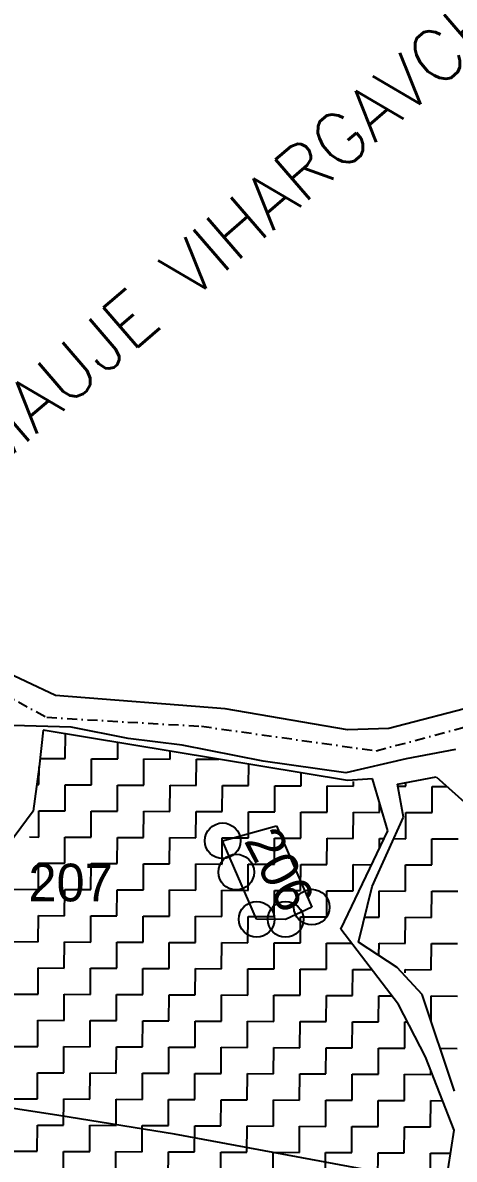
# Model space of a CAD drawing. Header units: metres. Extents: x 281411 to 286097, y 2026212 to 2030446.
# Drawn here: x 283410 to 283625, y 2029278 to 2029845 of the extents above; entities that cross this region are included whole.
import ezdxf
from ezdxf.enums import TextEntityAlignment as Align

# ---------------------------------------------------------------- set-up
doc = ezdxf.new("R2010")
doc.units = ezdxf.units.M
doc.linetypes.add('DASHDOT', pattern=[1, 0.5, -0.25, 0, -0.25])
for name, color, linetype in [('POLY_HATCH', 12, 'Continuous'), ('POLY_PARCEL', 6, 'Continuous'), ('POLY_WATER', 4, 'Continuous'), ('TEXT_MAPOUT', 7, 'Continuous'), ('TEXT_PARCEL', 7, 'Continuous'), ('V_BOUND_STREAM_LINE', 7, 'DASHDOT')]:
    doc.layers.add(name, color=color, linetype=linetype)
doc.styles.get("Standard").update_dxf_attribs({"font": 'simplex.shx'})
doc.styles.add('TEXT_MAP', font='')
doc.styles.get('TEXT_MAP').set_extended_font_data('Kruti Dev 050')

msp = doc.modelspace()

# ---------------------------------------------------------------- linework, layer by layer
for centre in [(283509.4, 2029436.99), (283516.16, 2029421.39), (283553.77, 2029403.93), (283526.34, 2029397.89), (283540.73, 2029397.83)]:
    msp.add_circle(centre, 8.88)
at = {"layer": 'POLY_HATCH'}
for p, q in [((283420.03, 2029492.09), (283418.02, 2029473.83)), ((283571.48, 2029466.99), (283420.03, 2029492.09)), ((283418.02, 2029473.83), (283415.04, 2029451.73)), ((283583.99, 2029467.9), (283571.48, 2029466.99)), ((283591.57, 2029441.91), (283583.99, 2029467.9)), ((283596.42, 2029465.14), (283615.68, 2029468.9)), ((283615.68, 2029468.9), (283632.92, 2029453.44)), ((283599.44, 2029448.82), (283596.42, 2029465.14)), ((283415.04, 2029451.73), (283399.55, 2029430.65)), ((283583.89, 2029414.28), (283599.44, 2029448.82)), ((283568.26, 2029392.98), (283591.57, 2029441.91)), ((283577.03, 2029386.43), (283583.89, 2029414.28)), ((283596.95, 2029355.36), (283568.26, 2029392.98)), ((283596.21, 2029373.85), (283577.03, 2029386.43)), ((283608.65, 2029360.33), (283596.21, 2029373.85)), ((283624.79, 2029312.19), (283608.65, 2029360.33)), ((283610.3, 2029329.34), (283596.95, 2029355.36)), ((283624.56, 2029292.74), (283610.3, 2029329.34)), ((283621.59, 2029273.53), (283624.56, 2029292.74))]:
    msp.add_line(p, q, dxfattribs=at)
at = {"layer": 'POLY_HATCH', "linetype": 'Continuous'}
for p, q in [((283431.09, 2029477.94), (283431.15, 2029490.24)), ((283457.18, 2029477.83), (283457.22, 2029485.92)), ((283483.28, 2029477.71), (283483.29, 2029481.6)), ((283417.99, 2029464.96), (283418.03, 2029473.88)), ((283418.58, 2029478), (283431.09, 2029477.94)), ((283444.08, 2029464.84), (283444.14, 2029477.89)), ((283444.14, 2029477.89), (283457.18, 2029477.83)), ((283470.17, 2029464.72), (283470.23, 2029477.77)), ((283470.23, 2029477.77), (283483.28, 2029477.71)), ((283496.26, 2029464.6), (283496.32, 2029477.65)), ((283496.32, 2029477.65), (283507.46, 2029477.6)), ((283522.35, 2029464.49), (283522.4, 2029475.12)), ((283548.45, 2029464.37), (283548.48, 2029470.8)), ((283416.82, 2029464.96), (283417.99, 2029464.96)), ((283430.97, 2029451.85), (283431.03, 2029464.9)), ((283431.03, 2029464.9), (283444.08, 2029464.84)), ((283457.07, 2029451.73), (283457.12, 2029464.78)), ((283457.12, 2029464.78), (283470.17, 2029464.72)), ((283483.16, 2029451.62), (283483.22, 2029464.66)), ((283483.22, 2029464.66), (283496.26, 2029464.6)), ((283509.25, 2029451.5), (283509.31, 2029464.55)), ((283509.31, 2029464.55), (283522.35, 2029464.49)), ((283535.34, 2029451.38), (283535.4, 2029464.43)), ((283535.4, 2029464.43), (283548.45, 2029464.37)), ((283561.43, 2029451.26), (283561.49, 2029464.31)), ((283561.49, 2029464.31), (283574.54, 2029464.25)), ((283574.54, 2029464.25), (283574.55, 2029466.48)), ((283596.6, 2029464.15), (283600.63, 2029464.13)), ((283600.63, 2029464.13), (283600.64, 2029465.96)), ((283613.62, 2029451.03), (283613.68, 2029464.07)), ((283613.68, 2029464.07), (283621.09, 2029464.04)), ((283417.87, 2029438.87), (283417.93, 2029451.91)), ((283417.93, 2029451.91), (283430.97, 2029451.85)), ((283443.96, 2029438.75), (283444.02, 2029451.79)), ((283444.02, 2029451.79), (283457.07, 2029451.73)), ((283470.05, 2029438.63), (283470.11, 2029451.68)), ((283470.11, 2029451.68), (283483.16, 2029451.62)), ((283496.15, 2029438.51), (283496.2, 2029451.56)), ((283496.2, 2029451.56), (283509.25, 2029451.5)), ((283522.24, 2029438.39), (283522.3, 2029451.44)), ((283522.3, 2029451.44), (283535.34, 2029451.38)), ((283548.33, 2029438.28), (283548.39, 2029451.32)), ((283548.39, 2029451.32), (283561.43, 2029451.26)), ((283574.42, 2029438.16), (283574.48, 2029451.2)), ((283574.48, 2029451.2), (283587.53, 2029451.15)), ((283587.53, 2029451.15), (283587.55, 2029455.7)), ((283600.51, 2029438.04), (283600.57, 2029451.09)), ((283600.57, 2029451.09), (283613.62, 2029451.03)), ((283413.3, 2029438.89), (283417.87, 2029438.87)), ((283430.86, 2029425.76), (283430.92, 2029438.81)), ((283430.92, 2029438.81), (283443.96, 2029438.75)), ((283456.95, 2029425.64), (283457.01, 2029438.69)), ((283457.01, 2029438.69), (283470.05, 2029438.63)), ((283483.04, 2029425.52), (283483.1, 2029438.57)), ((283483.1, 2029438.57), (283496.15, 2029438.51)), ((283509.13, 2029425.41), (283509.19, 2029438.45)), ((283509.19, 2029438.45), (283522.24, 2029438.39)), ((283535.22, 2029425.29), (283535.28, 2029438.34)), ((283535.28, 2029438.34), (283548.33, 2029438.28)), ((283561.32, 2029425.17), (283561.38, 2029438.22)), ((283561.38, 2029438.22), (283574.42, 2029438.16)), ((283587.45, 2029433.25), (283587.47, 2029438.1)), ((283587.47, 2029438.1), (283589.75, 2029438.09)), ((283594.6, 2029438.07), (283600.51, 2029438.04)), ((283613.5, 2029424.94), (283613.56, 2029437.98)), ((283613.56, 2029437.98), (283626.6, 2029437.92)), ((283417.75, 2029412.77), (283417.81, 2029425.82)), ((283417.81, 2029425.82), (283430.86, 2029425.76)), ((283443.84, 2029412.66), (283443.9, 2029425.7)), ((283443.9, 2029425.7), (283456.95, 2029425.64)), ((283469.94, 2029412.54), (283469.99, 2029425.58)), ((283469.99, 2029425.58), (283483.04, 2029425.52)), ((283496.03, 2029412.42), (283496.09, 2029425.47)), ((283496.09, 2029425.47), (283509.13, 2029425.41)), ((283522.12, 2029412.3), (283522.18, 2029425.35)), ((283522.18, 2029425.35), (283535.22, 2029425.29)), ((283548.21, 2029412.18), (283548.27, 2029425.23)), ((283548.27, 2029425.23), (283561.32, 2029425.17)), ((283574.3, 2029412.07), (283574.36, 2029425.11)), ((283574.36, 2029425.11), (283583.55, 2029425.07)), ((283600.4, 2029411.95), (283600.45, 2029424.99)), ((283600.45, 2029424.99), (283613.5, 2029424.94)), ((283404.71, 2029412.83), (283417.75, 2029412.77)), ((283430.74, 2029399.67), (283430.8, 2029412.71)), ((283430.8, 2029412.71), (283443.84, 2029412.66)), ((283456.83, 2029399.55), (283456.89, 2029412.6)), ((283456.89, 2029412.6), (283469.94, 2029412.54)), ((283482.92, 2029399.43), (283482.98, 2029412.48)), ((283482.98, 2029412.48), (283496.03, 2029412.42)), ((283509.01, 2029399.32), (283509.07, 2029412.36)), ((283509.07, 2029412.36), (283522.12, 2029412.3)), ((283535.11, 2029399.2), (283535.17, 2029412.24)), ((283535.17, 2029412.24), (283548.21, 2029412.18)), ((283561.2, 2029399.08), (283561.26, 2029412.13)), ((283561.26, 2029412.13), (283574.3, 2029412.07)), ((283587.29, 2029398.96), (283587.35, 2029412.01)), ((283587.35, 2029412.01), (283600.4, 2029411.95)), ((283613.38, 2029398.84), (283613.44, 2029411.89)), ((283613.44, 2029411.89), (283626.49, 2029411.83)), ((283417.63, 2029386.68), (283417.69, 2029399.73)), ((283417.69, 2029399.73), (283430.74, 2029399.67)), ((283443.73, 2029386.56), (283443.78, 2029399.61)), ((283443.78, 2029399.61), (283456.83, 2029399.55)), ((283469.82, 2029386.45), (283469.88, 2029399.49)), ((283469.88, 2029399.49), (283482.92, 2029399.43)), ((283495.91, 2029386.33), (283495.97, 2029399.37)), ((283495.97, 2029399.37), (283509.01, 2029399.32)), ((283522, 2029386.21), (283522.06, 2029399.26)), ((283522.06, 2029399.26), (283535.11, 2029399.2)), ((283548.09, 2029386.09), (283548.15, 2029399.14)), ((283548.15, 2029399.14), (283561.2, 2029399.08)), ((283580.13, 2029398.99), (283587.29, 2029398.96)), ((283600.28, 2029385.86), (283600.34, 2029398.9)), ((283600.34, 2029398.9), (283613.38, 2029398.84)), ((283404.59, 2029386.74), (283417.63, 2029386.68)), ((283430.62, 2029373.58), (283430.68, 2029386.62)), ((283430.68, 2029386.62), (283443.73, 2029386.56)), ((283456.71, 2029373.46), (283456.77, 2029386.5)), ((283456.77, 2029386.5), (283469.82, 2029386.45)), ((283482.8, 2029373.34), (283482.86, 2029386.39)), ((283482.86, 2029386.39), (283495.91, 2029386.33)), ((283508.9, 2029373.22), (283508.96, 2029386.27)), ((283508.96, 2029386.27), (283522, 2029386.21)), ((283534.99, 2029373.11), (283535.05, 2029386.15)), ((283535.05, 2029386.15), (283548.09, 2029386.09)), ((283561.08, 2029372.99), (283561.14, 2029386.03)), ((283561.14, 2029386.03), (283573.6, 2029385.98)), ((283587.2, 2029379.76), (283587.23, 2029385.92)), ((283587.23, 2029385.92), (283600.28, 2029385.86)), ((283613.26, 2029372.75), (283613.32, 2029385.8)), ((283613.32, 2029385.8), (283626.37, 2029385.74)), ((283417.52, 2029360.59), (283417.57, 2029373.64)), ((283417.57, 2029373.64), (283430.62, 2029373.58)), ((283443.61, 2029360.47), (283443.67, 2029373.52)), ((283443.67, 2029373.52), (283456.71, 2029373.46)), ((283469.7, 2029360.35), (283469.76, 2029373.4)), ((283469.76, 2029373.4), (283482.8, 2029373.34)), ((283495.79, 2029360.24), (283495.85, 2029373.28)), ((283495.85, 2029373.28), (283508.9, 2029373.22)), ((283521.88, 2029360.12), (283521.94, 2029373.16)), ((283521.94, 2029373.16), (283534.99, 2029373.11)), ((283547.98, 2029360), (283548.03, 2029373.05)), ((283548.03, 2029373.05), (283561.08, 2029372.99)), ((283574.07, 2029359.88), (283574.13, 2029372.93)), ((283574.13, 2029372.93), (283583.58, 2029372.89)), ((283600.21, 2029371.22), (283600.22, 2029372.81)), ((283600.22, 2029372.81), (283613.26, 2029372.75)), ((283404.47, 2029360.65), (283417.52, 2029360.59)), ((283430.5, 2029347.48), (283430.56, 2029360.53)), ((283430.56, 2029360.53), (283443.61, 2029360.47)), ((283456.59, 2029347.37), (283456.65, 2029360.41)), ((283456.65, 2029360.41), (283469.7, 2029360.35)), ((283482.69, 2029347.25), (283482.75, 2029360.3)), ((283482.75, 2029360.3), (283495.79, 2029360.24)), ((283508.78, 2029347.13), (283508.84, 2029360.18)), ((283508.84, 2029360.18), (283521.88, 2029360.12)), ((283534.87, 2029347.01), (283534.93, 2029360.06)), ((283534.93, 2029360.06), (283547.98, 2029360)), ((283560.96, 2029346.9), (283561.02, 2029359.94)), ((283561.02, 2029359.94), (283574.07, 2029359.88)), ((283587.05, 2029346.78), (283587.11, 2029359.82)), ((283587.11, 2029359.82), (283593.56, 2029359.79)), ((283613.15, 2029346.93), (283613.21, 2029359.71)), ((283613.21, 2029359.71), (283626.25, 2029359.65)), ((283417.4, 2029334.5), (283417.46, 2029347.54)), ((283417.46, 2029347.54), (283430.5, 2029347.48)), ((283443.49, 2029334.38), (283443.55, 2029347.43)), ((283443.55, 2029347.43), (283456.59, 2029347.37)), ((283469.58, 2029334.26), (283469.64, 2029347.31)), ((283469.64, 2029347.31), (283482.69, 2029347.25)), ((283495.67, 2029334.14), (283495.73, 2029347.19)), ((283495.73, 2029347.19), (283508.78, 2029347.13)), ((283521.77, 2029334.03), (283521.82, 2029347.07)), ((283521.82, 2029347.07), (283534.87, 2029347.01)), ((283547.86, 2029333.91), (283547.92, 2029346.95)), ((283547.92, 2029346.95), (283560.96, 2029346.9)), ((283573.95, 2029333.79), (283574.01, 2029346.84)), ((283574.01, 2029346.84), (283587.05, 2029346.78)), ((283600.04, 2029333.67), (283600.1, 2029346.72)), ((283600.1, 2029346.72), (283601.38, 2029346.71)), ((283404.35, 2029334.56), (283417.4, 2029334.5)), ((283430.38, 2029321.39), (283430.44, 2029334.44)), ((283430.44, 2029334.44), (283443.49, 2029334.38)), ((283456.48, 2029321.27), (283456.54, 2029334.32)), ((283456.54, 2029334.32), (283469.58, 2029334.26)), ((283482.57, 2029321.16), (283482.63, 2029334.2)), ((283482.63, 2029334.2), (283495.67, 2029334.14)), ((283508.66, 2029321.04), (283508.72, 2029334.09)), ((283508.72, 2029334.09), (283521.77, 2029334.03)), ((283534.75, 2029320.92), (283534.81, 2029333.97)), ((283534.81, 2029333.97), (283547.86, 2029333.91)), ((283560.84, 2029320.8), (283560.9, 2029333.85)), ((283560.9, 2029333.85), (283573.95, 2029333.79)), ((283586.94, 2029320.69), (283587, 2029333.73)), ((283587, 2029333.73), (283600.04, 2029333.67)), ((283617.62, 2029333.59), (283626.13, 2029333.56)), ((283417.28, 2029308.41), (283417.34, 2029321.45)), ((283417.34, 2029321.45), (283430.38, 2029321.39)), ((283443.37, 2029308.29), (283443.43, 2029321.33)), ((283443.43, 2029321.33), (283456.48, 2029321.27)), ((283469.46, 2029308.17), (283469.52, 2029321.22)), ((283469.52, 2029321.22), (283482.57, 2029321.16)), ((283495.56, 2029308.05), (283495.61, 2029321.1)), ((283495.61, 2029321.1), (283508.66, 2029321.04)), ((283521.65, 2029307.93), (283521.71, 2029320.98)), ((283521.71, 2029320.98), (283534.75, 2029320.92)), ((283547.74, 2029307.82), (283547.8, 2029320.86)), ((283547.8, 2029320.86), (283560.84, 2029320.8)), ((283573.83, 2029307.7), (283573.89, 2029320.74)), ((283573.89, 2029320.74), (283586.94, 2029320.69)), ((283599.92, 2029307.58), (283599.98, 2029320.63)), ((283599.98, 2029320.63), (283613.03, 2029320.57)), ((283613.03, 2029320.57), (283613.04, 2029322.31)), ((283404.23, 2029308.46), (283417.28, 2029308.41)), ((283430.27, 2029295.3), (283430.33, 2029308.35)), ((283430.33, 2029308.35), (283443.37, 2029308.29)), ((283456.36, 2029295.18), (283456.42, 2029308.23)), ((283456.42, 2029308.23), (283469.46, 2029308.17)), ((283482.45, 2029295.07), (283482.51, 2029308.11)), ((283482.51, 2029308.11), (283495.56, 2029308.05)), ((283508.54, 2029294.95), (283508.6, 2029307.99)), ((283508.6, 2029307.99), (283521.65, 2029307.93)), ((283534.64, 2029294.83), (283534.69, 2029307.88)), ((283534.69, 2029307.88), (283547.74, 2029307.82)), ((283560.73, 2029294.71), (283560.79, 2029307.76)), ((283560.79, 2029307.76), (283573.83, 2029307.7)), ((283586.82, 2029294.59), (283586.88, 2029307.64)), ((283586.88, 2029307.64), (283599.92, 2029307.58)), ((283612.91, 2029294.48), (283612.97, 2029307.52)), ((283612.97, 2029307.52), (283618.81, 2029307.5)), ((283417.16, 2029282.31), (283417.22, 2029295.36)), ((283417.22, 2029295.36), (283430.27, 2029295.3)), ((283443.25, 2029282.2), (283443.31, 2029295.24)), ((283443.31, 2029295.24), (283456.36, 2029295.18)), ((283469.35, 2029282.08), (283469.41, 2029295.12)), ((283469.41, 2029295.12), (283482.45, 2029295.07)), ((283495.44, 2029281.96), (283495.5, 2029295.01)), ((283495.5, 2029295.01), (283508.54, 2029294.95)), ((283521.53, 2029281.84), (283521.59, 2029294.89)), ((283521.59, 2029294.89), (283534.64, 2029294.83)), ((283547.62, 2029281.72), (283547.68, 2029294.77)), ((283547.68, 2029294.77), (283560.73, 2029294.71)), ((283573.71, 2029281.61), (283573.77, 2029294.65)), ((283573.77, 2029294.65), (283586.82, 2029294.59)), ((283599.81, 2029281.49), (283599.86, 2029294.53)), ((283599.86, 2029294.53), (283612.91, 2029294.48)), ((283404.12, 2029282.37), (283417.16, 2029282.31)), ((283430.15, 2029269.21), (283430.21, 2029282.25)), ((283430.21, 2029282.25), (283443.25, 2029282.2)), ((283456.24, 2029269.09), (283456.3, 2029282.14)), ((283456.3, 2029282.14), (283469.35, 2029282.08)), ((283482.33, 2029268.97), (283482.39, 2029282.02)), ((283482.39, 2029282.02), (283495.44, 2029281.96)), ((283508.43, 2029268.86), (283508.48, 2029281.9)), ((283508.48, 2029281.9), (283521.53, 2029281.84)), ((283534.52, 2029268.74), (283534.58, 2029281.78)), ((283534.58, 2029281.78), (283547.62, 2029281.72)), ((283560.61, 2029268.62), (283560.67, 2029281.67)), ((283560.67, 2029281.67), (283573.71, 2029281.61)), ((283586.7, 2029268.5), (283586.76, 2029281.55)), ((283586.76, 2029281.55), (283599.81, 2029281.49)), ((283612.79, 2029268.38), (283612.85, 2029281.43)), ((283612.85, 2029281.43), (283622.8, 2029281.39))]:
    msp.add_line(p, q, dxfattribs=at)
at = {"layer": 'POLY_PARCEL'}
for p, q in [((283509.4, 2029436.99), (283536.15, 2029444.4)), ((283536.15, 2029444.4), (283546.32, 2029421.08)), ((283526.34, 2029397.89), (283509.4, 2029436.99)), ((283546.32, 2029421.08), (283553.77, 2029403.93)), ((283553.77, 2029403.93), (283540.73, 2029397.83)), ((283540.73, 2029397.83), (283526.34, 2029397.89)), ((283427.9, 2029300.05), (283345.75, 2029312.75)), ((283485.4, 2029290.89), (283427.9, 2029300.05)), ((283602.44, 2029269.14), (283485.4, 2029290.89))]:
    msp.add_line(p, q, dxfattribs=at)
at = {"layer": 'POLY_WATER'}
for p, q in [((283426.15, 2029509.44), (283392.22, 2029525.4)), ((283510.72, 2029502.74), (283426.15, 2029509.44)), ((283653.88, 2029509.15), (283592.12, 2029492.89)), ((283571.55, 2029492.19), (283510.72, 2029502.74)), ((283433.98, 2029493.6), (283399.2, 2029494.55)), ((283462.42, 2029487.94), (283433.98, 2029493.6)), ((283592.12, 2029492.89), (283571.55, 2029492.19)), ((283489.29, 2029484.66), (283462.42, 2029487.94)), ((283529.58, 2029476.58), (283489.29, 2029484.66)), ((283625.28, 2029482.47), (283600.75, 2029477.84)), ((283570.67, 2029470.86), (283529.58, 2029476.58)), ((283600.75, 2029477.84), (283570.67, 2029470.86))]:
    msp.add_line(p, q, dxfattribs=at)
at = {"layer": 'V_BOUND_STREAM_LINE', "ltscale": 10}
for p, q in [((283336.74, 2029544.72), (283421.93, 2029498.5)), ((283421.93, 2029498.5), (283498.84, 2029494.05)), ((283585.76, 2029481.8), (283655.42, 2029500.45)), ((283498.84, 2029494.05), (283585.76, 2029481.8))]:
    msp.add_line(p, q, dxfattribs=at)

# ---------------------------------------------------------------- texts
at = {"layer": 'TEXT_MAPOUT'}
msp.add_text('MAUJE VIHARGAVCHI SHIV', height=26.0922, rotation=40.7037, dxfattribs=at).set_placement((283562.96, 2029765.36), align=Align.CENTER)
at = {"layer": 'TEXT_PARCEL', "style": 'TEXT_MAP'}
for s, rotation, p in [('206', 297.5135, (283529.45, 2029418.38)), ('207', 359.7413, (283433.68, 2029406.8))]:
    msp.add_text(s, height=18.786, rotation=rotation, dxfattribs=at).set_placement(p, align=Align.CENTER)

doc.saveas('drawing.dxf')
